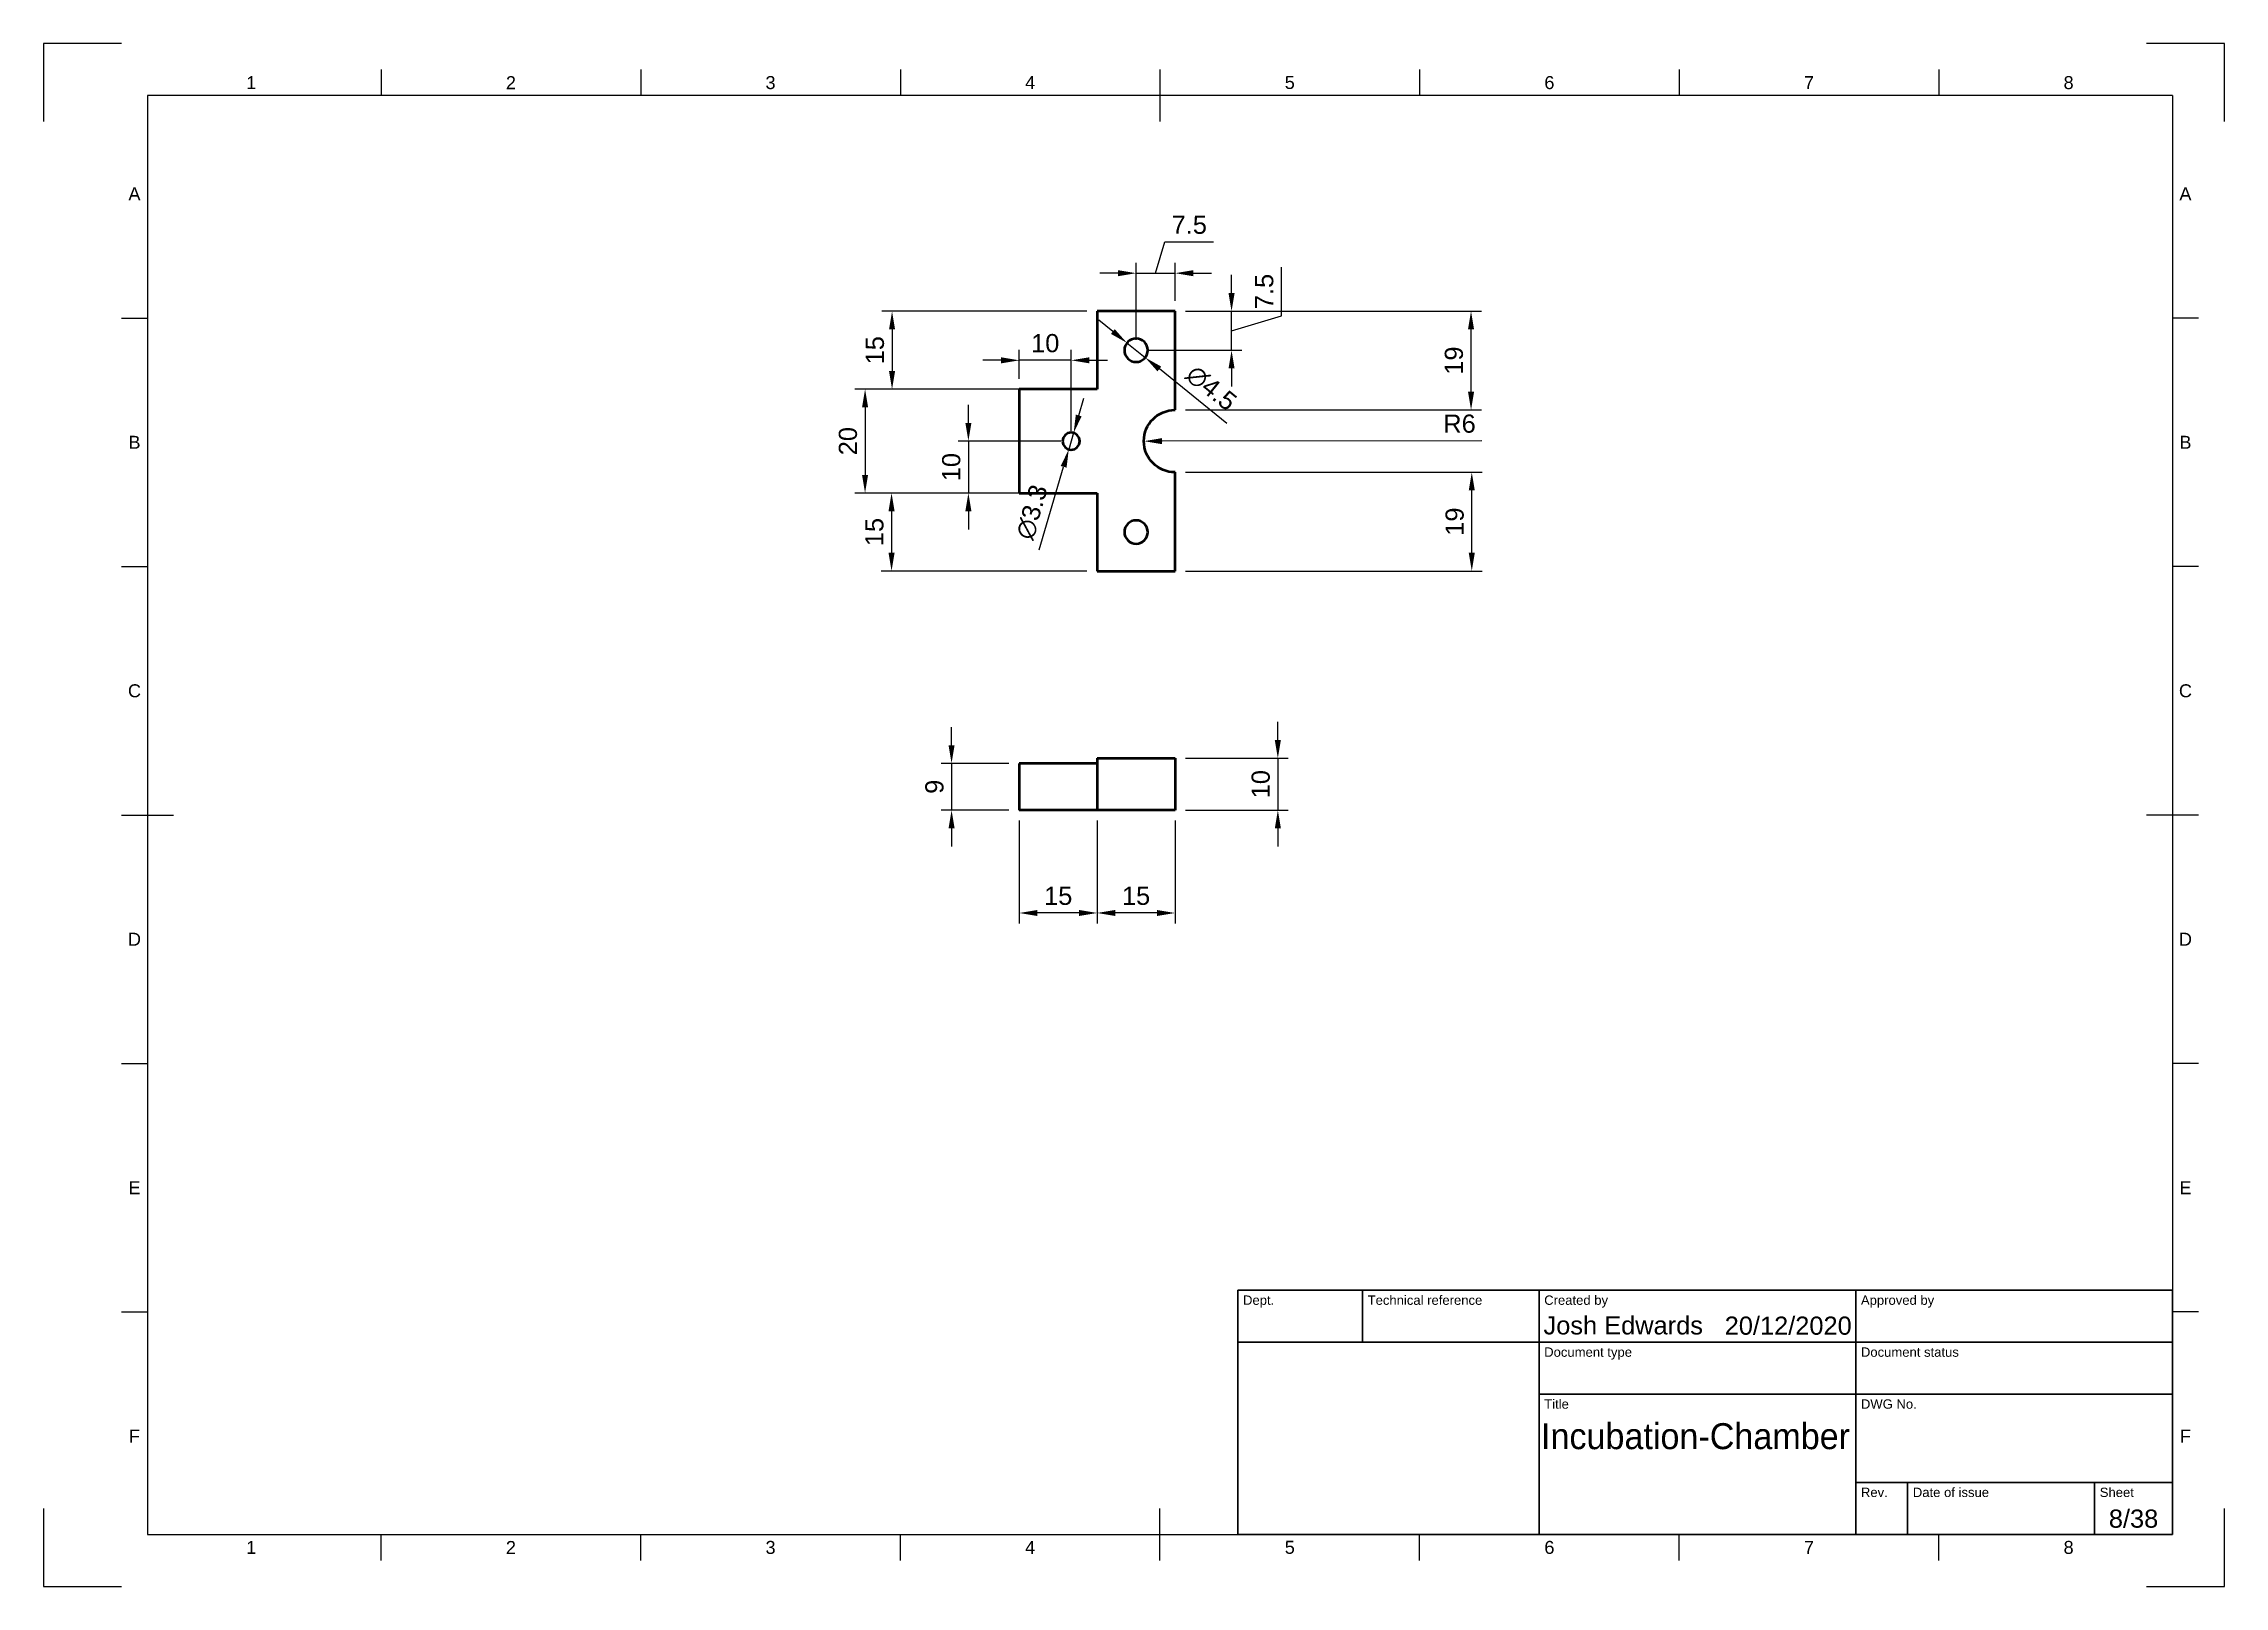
# Model space of a CAD drawing. Header units: millimetres. Extents: x 0 to 420, y 0 to 297.
import ezdxf
from ezdxf.enums import TextEntityAlignment as Align

# ---------------------------------------------------------------- set-up
doc = ezdxf.new("R2010")
doc.units = ezdxf.units.MM
doc.header["$LTSCALE"] = 0.75
for name, color, linetype, lineweight in [('Border', 7, 'Continuous', 25), ('Dimensions', 7, 'Continuous', 25), ('TitleBlock', 7, 'Continuous', 35), ('Visible', 7, 'Continuous', 50)]:
    doc.layers.add(name, color=color, linetype=linetype, lineweight=lineweight)
doc.styles.add('FusionTitle', font='arial.ttf')
doc.styles.get("Standard").update_dxf_attribs({"font": 'arial.ttf'})
doc.dimstyles.new('ISO-25', dxfattribs={"dimtxt": 3.5, "dimasz": 3.5, "dimexe": 2, "dimexo": 2, "dimgap": 1.5, "dimtad": 1, "dimzin": 12, "dimdsep": 46, "dimtxsty": 'Standard', "dimcen": 0, "dimclrd": 256, "dimclre": 256, "dimclrt": 256, "dimazin": 3, "dimtp": 0.1, "dimtm": 0.1, "dimtfac": 0.714, "dimtmove": 1, "dimatfit": 3, "dimfxl": 1, "dimtzin": 12, "dimarcsym": 0})

# ---------------------------------------------------------------- blocks, each defined once
blk = doc.blocks.new('ISO_A3_SHEET')
at = {"layer": 'Border'}
for p, q in [((65, 292), (65, 287)), ((115, 292), (115, 287)), ((165, 292), (165, 287)), ((215, 292), (215, 282)), ((265, 292), (265, 287)), ((315, 292), (315, 287)), ((365, 292), (365, 287)), ((410, 287), (20, 287)), ((20, 287), (20, 10)), ((410, 287), (410, 10)), ((15, 244.16666), (20, 244.16666)), ((415, 244.16666), (410, 244.16666)), ((15, 196.33333), (20, 196.33333)), ((415, 196.33333), (410, 196.33333)), ((15, 148.5), (25, 148.5)), ((415, 148.5), (405, 148.5)), ((15, 100.66667), (20, 100.66667)), ((415, 100.66667), (410, 100.66667)), ((15, 52.83334), (20, 52.83334)), ((415, 52.83334), (410, 52.83334)), ((215, 5), (215, 15)), ((20, 10), (410, 10)), ((65, 5), (65, 10)), ((115, 5), (115, 10)), ((165, 5), (165, 10)), ((265, 5), (265, 10)), ((315, 5), (315, 10)), ((365, 5), (365, 10))]:
    blk.add_line(p, q, dxfattribs=at)
at = {"layer": 'Defpoints'}
for p, q in [((15, 297), (0, 297)), ((0, 297), (0, 282)), ((420, 297), (405, 297)), ((420, 282), (420, 297)), ((0, 15), (0, 0)), ((420, 0), (420, 15)), ((0, 0), (15, 0)), ((405, 0), (420, 0))]:
    blk.add_line(p, q, dxfattribs=at)
at = {"layer": 'Border', "style": 'FusionTitle'}
for s, p in [('1', (40, 289.5)), ('2', (90, 289.5)), ('3', (140, 289.5)), ('4', (190, 289.5)), ('5', (240, 289.5)), ('6', (290, 289.5)), ('7', (340, 289.5)), ('8', (390, 289.5)), ('A', (17.5, 268.08333)), ('A', (412.5, 268.08333)), ('B', (17.5, 220.25)), ('B', (412.5, 220.25)), ('C', (17.5, 172.41667)), ('C', (412.5, 172.41667)), ('D', (17.5, 124.58334)), ('D', (412.5, 124.58334)), ('E', (17.5, 76.75001)), ('E', (412.5, 76.75001)), ('F', (17.5, 28.91668)), ('F', (412.5, 28.91668)), ('1', (40, 7.5)), ('2', (90, 7.5)), ('3', (140, 7.5)), ('4', (190, 7.5)), ('5', (240, 7.5)), ('6', (290, 7.5)), ('7', (340, 7.5)), ('8', (390, 7.5))]:
    blk.add_text(s, height=2.5, dxfattribs=at).set_placement(p, align=Align.MIDDLE)
blk = doc.blocks.new('ISO_TITLEBLOCK')
at = {"layer": 'TitleBlock'}
for p, q in [((0, 47), (-180, 47)), ((-180, 47), (-180, 0)), ((-156, 37), (-156, 47)), ((-122, 0), (-122, 47)), ((-61, 0), (-61, 47)), ((0, 0), (0, 47)), ((-180, 37), (0, 37)), ((-122, 27), (0, 27)), ((-61, 10), (0, 10)), ((-51, 0), (-51, 10)), ((-15, 0), (-15, 10)), ((-180, 0), (0, 0))]:
    blk.add_line(p, q, dxfattribs=at)
at = {"layer": 'TitleBlock', "style": 'FusionTitle'}
for s, p in [('Dept.', (-179, 46)), ('Technical reference', (-155, 46)), ('Created by', (-121, 46)), ('Approved by', (-60, 46)), ('Document type', (-121, 36)), ('Document status', (-60, 36)), ('Title', (-121, 26)), ('DWG No.', (-60, 26)), ('Rev.', (-60, 9)), ('Date of issue', (-50, 9)), ('Sheet', (-14, 9))]:
    blk.add_text(s, height=1.8, dxfattribs=at).set_placement(p, align=Align.TOP_LEFT)
for tag, height, p in [('DEPT', 3.5, (-179, 42)), ('TECHNICAL_REFERENCE', 3.5, (-155, 42)), ('CREATED_BY', 3.5, (-121, 42)), ('APPROVED_BY', 3.5, (-60, 42)), ('DOCUMENT_TYPE', 3.5, (-121, 32)), ('DOCUMENT_STATUS', 3.5, (-60, 32)), ('TITLE_1', 5, (-121, 21.5)), ('TITLE_2', 5, (-121, 14)), ('TITLE_3', 5, (-121, 6.5)), ('DATE_OF_ISSUE', 3.5, (-50, 5))]:
    blk.add_attdef(tag, text='', height=height, dxfattribs=at).set_placement(p, align=Align.TOP_LEFT)
for tag, p in [('CREATED_DATE', (-62, 42)), ('APPROVED_DATE', (-0.99, 42))]:
    blk.add_attdef(tag, text='', height=3.5, dxfattribs=at).set_placement(p, align=Align.TOP_RIGHT)
for tag, height, p in [('DRAWING_NUMBER', 5, (-30.5, 19.75)), ('REV', 3.5, (-56, 4.85)), ('SHEET', 3.5, (-7.5, 4.85))]:
    blk.add_attdef(tag, text='', height=height, dxfattribs=at).set_placement(p, align=Align.TOP_CENTER)
blk = doc.blocks.new('*D21')
at = {"layer": 'Defpoints', "color": 0, "transparency": 16777216}
for p in [(202.903315, 149.433266), (217.903315, 149.433266), (202.903315, 129.634276)]:
    blk.add_point(p, dxfattribs=at)
at = {"layer": 'Dimensions', "lineweight": -2, "transparency": 16777216}
for p, q in [((202.903315, 147.433266), (202.903315, 127.634276)), ((217.903315, 147.433266), (217.903315, 127.634276)), ((214.403315, 129.634276), (206.403315, 129.634276))]:
    blk.add_line(p, q, dxfattribs=at)
at = {"layer": 'Dimensions', "transparency": 16777216}
for points in [[(206.403315, 130.21761), (206.403315, 129.050943), (202.903315, 129.634276)], [(214.403315, 130.21761), (214.403315, 129.050943), (217.903315, 129.634276)]]:
    blk.add_solid(points, dxfattribs=at)
at = {"layer": 'Dimensions', "transparency": 16777216, "insert": (210.403315, 132.921282), "char_height": 3.5, "attachment_point": 5}
blk.add_mtext('15', dxfattribs=at)
blk = doc.blocks.new('*D22')
at = {"layer": 'Defpoints', "color": 0, "transparency": 16777216}
for p in [(187.903315, 149.433266), (202.903315, 149.433266), (187.903315, 129.634276)]:
    blk.add_point(p, dxfattribs=at)
at = {"layer": 'Dimensions', "lineweight": -2, "transparency": 16777216}
for p, q in [((187.903315, 147.433266), (187.903315, 127.634276)), ((202.903315, 147.433266), (202.903315, 127.634276)), ((199.403315, 129.634276), (191.403315, 129.634276))]:
    blk.add_line(p, q, dxfattribs=at)
at = {"layer": 'Dimensions', "transparency": 16777216}
for points in [[(191.403315, 130.21761), (191.403315, 129.050943), (187.903315, 129.634276)], [(199.403315, 130.21761), (199.403315, 129.050943), (202.903315, 129.634276)]]:
    blk.add_solid(points, dxfattribs=at)
at = {"layer": 'Dimensions', "transparency": 16777216, "insert": (195.403315, 132.921282), "char_height": 3.5, "attachment_point": 5}
blk.add_mtext('15', dxfattribs=at)
blk = doc.blocks.new('*D23')
at = {"layer": 'Defpoints', "color": 0, "transparency": 16777216}
for p in [(217.903315, 159.433266), (217.903315, 149.433266), (237.702305, 149.433266)]:
    blk.add_point(p, dxfattribs=at)
at = {"layer": 'Dimensions', "lineweight": -2, "transparency": 16777216}
for p, q in [((237.702305, 162.933266), (237.702305, 166.433266)), ((219.903315, 159.433266), (239.702305, 159.433266)), ((237.702305, 159.433266), (237.702305, 149.433266)), ((219.903315, 149.433266), (239.702305, 149.433266)), ((237.702305, 145.933266), (237.702305, 142.433266))]:
    blk.add_line(p, q, dxfattribs=at)
at = {"layer": 'Dimensions', "transparency": 16777216}
for points in [[(237.118971, 162.933266), (238.285638, 162.933266), (237.702305, 159.433266)], [(237.118971, 145.933266), (238.285638, 145.933266), (237.702305, 149.433266)]]:
    blk.add_solid(points, dxfattribs=at)
at = {"layer": 'Dimensions', "transparency": 16777216, "insert": (234.415299, 154.433266), "char_height": 3.5, "attachment_point": 5, "rotation": 90}
blk.add_mtext('10', dxfattribs=at)
blk = doc.blocks.new('*D24')
at = {"layer": 'Defpoints', "color": 0, "transparency": 16777216}
for p in [(217.903315, 214.4731), (275.057944, 214.4731), (217.903315, 195.4731)]:
    blk.add_point(p, dxfattribs=at)
at = {"layer": 'Dimensions', "lineweight": -2, "transparency": 16777216}
for p, q in [((219.903315, 214.4731), (277.057944, 214.4731)), ((275.057944, 198.9731), (275.057944, 210.9731)), ((219.903315, 195.4731), (277.057944, 195.4731))]:
    blk.add_line(p, q, dxfattribs=at)
at = {"layer": 'Dimensions', "transparency": 16777216}
for points in [[(274.474611, 210.9731), (275.641277, 210.9731), (275.057944, 214.4731)], [(274.474611, 198.9731), (275.641277, 198.9731), (275.057944, 195.4731)]]:
    blk.add_solid(points, dxfattribs=at)
at = {"layer": 'Dimensions', "transparency": 16777216, "insert": (271.770939, 204.9731), "char_height": 3.5, "attachment_point": 5, "rotation": 90}
blk.add_mtext('19', dxfattribs=at)
blk = doc.blocks.new('*D25')
at = {"layer": 'Defpoints', "color": 0, "transparency": 16777216}
for p in [(217.903315, 220.4731), (223.903311, 220.479409)]:
    blk.add_point(p, dxfattribs=at)
at = {"layer": 'Dimensions', "lineweight": -2, "transparency": 16777216}
blk.add_line((277.015645, 220.535259), (215.403316, 220.470471), dxfattribs=at)
at = {"layer": 'Dimensions', "transparency": 16777216}
blk.add_solid([(215.402703, 221.053804), (215.403929, 219.887138), (211.903318, 220.466791)], dxfattribs=at)
at = {"layer": 'Dimensions', "transparency": 16777216, "insert": (272.69142, 223.817719), "char_height": 3.5, "attachment_point": 5, "rotation": 0.0602752}
blk.add_mtext('R6', dxfattribs=at)
blk = doc.blocks.new('*D26')
at = {"layer": 'Defpoints', "color": 0, "transparency": 16777216}
for p in [(217.903315, 245.4731), (274.910252, 245.4731), (217.903315, 226.4731)]:
    blk.add_point(p, dxfattribs=at)
at = {"layer": 'Dimensions', "lineweight": -2, "transparency": 16777216}
for p, q in [((219.903315, 245.4731), (276.910252, 245.4731)), ((274.910252, 229.9731), (274.910252, 241.9731)), ((219.903315, 226.4731), (276.910252, 226.4731))]:
    blk.add_line(p, q, dxfattribs=at)
at = {"layer": 'Dimensions', "transparency": 16777216}
for points in [[(274.326919, 241.9731), (275.493585, 241.9731), (274.910252, 245.4731)], [(274.326919, 229.9731), (275.493585, 229.9731), (274.910252, 226.4731)]]:
    blk.add_solid(points, dxfattribs=at)
at = {"layer": 'Dimensions', "transparency": 16777216, "insert": (271.623247, 235.9731), "char_height": 3.5, "attachment_point": 5, "rotation": 90}
blk.add_mtext('19', dxfattribs=at)
blk = doc.blocks.new('*D27')
at = {"layer": 'Defpoints', "color": 0, "transparency": 16777216}
for p in [(187.903315, 230.4731), (158.20483, 210.4731), (187.903315, 210.4731)]:
    blk.add_point(p, dxfattribs=at)
at = {"layer": 'Dimensions', "lineweight": -2, "transparency": 16777216}
for p, q in [((185.903315, 230.4731), (156.20483, 230.4731)), ((158.20483, 226.9731), (158.20483, 213.9731)), ((185.903315, 210.4731), (156.20483, 210.4731))]:
    blk.add_line(p, q, dxfattribs=at)
at = {"layer": 'Dimensions', "transparency": 16777216}
for points in [[(157.621497, 226.9731), (158.788163, 226.9731), (158.20483, 230.4731)], [(157.621497, 213.9731), (158.788163, 213.9731), (158.20483, 210.4731)]]:
    blk.add_solid(points, dxfattribs=at)
at = {"layer": 'Dimensions', "transparency": 16777216, "insert": (154.917824, 220.4731), "char_height": 3.5, "attachment_point": 5, "rotation": 90}
blk.add_mtext('20', dxfattribs=at)
blk = doc.blocks.new('*D28')
at = {"layer": 'Defpoints', "color": 0, "transparency": 16777216}
for p in [(202.903315, 210.4731), (163.305335, 195.4731), (202.903315, 195.4731)]:
    blk.add_point(p, dxfattribs=at)
at = {"layer": 'Dimensions', "lineweight": -2, "transparency": 16777216}
for p, q in [((200.903315, 210.4731), (161.305335, 210.4731)), ((163.305335, 206.9731), (163.305335, 198.9731)), ((200.903315, 195.4731), (161.305335, 195.4731))]:
    blk.add_line(p, q, dxfattribs=at)
at = {"layer": 'Dimensions', "transparency": 16777216}
for points in [[(162.722002, 206.9731), (163.888668, 206.9731), (163.305335, 210.4731)], [(162.722002, 198.9731), (163.888668, 198.9731), (163.305335, 195.4731)]]:
    blk.add_solid(points, dxfattribs=at)
at = {"layer": 'Dimensions', "transparency": 16777216, "insert": (160.018329, 202.9731), "char_height": 3.5, "attachment_point": 5, "rotation": 90}
blk.add_mtext('15', dxfattribs=at)
blk = doc.blocks.new('*D29')
at = {"layer": 'Defpoints', "color": 0, "transparency": 16777216}
for p in [(202.903315, 245.4731), (163.402991, 230.4731), (202.903315, 230.4731)]:
    blk.add_point(p, dxfattribs=at)
at = {"layer": 'Dimensions', "lineweight": -2, "transparency": 16777216}
for p, q in [((200.903315, 245.4731), (161.402991, 245.4731)), ((163.402991, 241.9731), (163.402991, 233.9731)), ((200.903315, 230.4731), (161.402991, 230.4731))]:
    blk.add_line(p, q, dxfattribs=at)
at = {"layer": 'Dimensions', "transparency": 16777216}
for points in [[(162.819658, 241.9731), (163.986325, 241.9731), (163.402991, 245.4731)], [(162.819658, 233.9731), (163.986325, 233.9731), (163.402991, 230.4731)]]:
    blk.add_solid(points, dxfattribs=at)
at = {"layer": 'Dimensions', "transparency": 16777216, "insert": (160.115986, 237.9731), "char_height": 3.5, "attachment_point": 5, "rotation": 90}
blk.add_mtext('15', dxfattribs=at)
blk = doc.blocks.new('*D30')
at = {"layer": 'Defpoints', "color": 0, "transparency": 16777216}
for p in [(187.903315, 236.032747), (187.903315, 230.4731), (197.903315, 220.4731)]:
    blk.add_point(p, dxfattribs=at)
at = {"layer": 'Dimensions', "lineweight": -2, "transparency": 16777216}
for p, q in [((184.403315, 236.032747), (180.903315, 236.032747)), ((187.903315, 232.4731), (187.903315, 238.032747)), ((197.903315, 236.032747), (187.903315, 236.032747)), ((197.903315, 222.4731), (197.903315, 238.032747)), ((201.403315, 236.032747), (204.903315, 236.032747))]:
    blk.add_line(p, q, dxfattribs=at)
at = {"layer": 'Dimensions', "transparency": 16777216}
for points in [[(184.403315, 236.61608), (184.403315, 235.449414), (187.903315, 236.032747)], [(201.403315, 236.61608), (201.403315, 235.449414), (197.903315, 236.032747)]]:
    blk.add_solid(points, dxfattribs=at)
at = {"layer": 'Dimensions', "transparency": 16777216, "insert": (192.903315, 239.319752), "char_height": 3.5, "attachment_point": 5}
blk.add_mtext('10', dxfattribs=at)
blk = doc.blocks.new('*D31')
at = {"layer": 'Defpoints', "color": 0, "transparency": 16777216}
for p in [(197.903315, 220.4731), (178.104325, 210.4731), (187.903315, 210.4731)]:
    blk.add_point(p, dxfattribs=at)
at = {"layer": 'Dimensions', "lineweight": -2, "transparency": 16777216}
for p, q in [((178.104325, 223.9731), (178.104325, 227.4731)), ((195.903315, 220.4731), (176.104325, 220.4731)), ((178.104325, 220.4731), (178.104325, 210.4731)), ((185.903315, 210.4731), (176.104325, 210.4731)), ((178.104325, 206.9731), (178.104325, 203.4731))]:
    blk.add_line(p, q, dxfattribs=at)
at = {"layer": 'Dimensions', "transparency": 16777216}
for points in [[(177.520991, 223.9731), (178.687658, 223.9731), (178.104325, 220.4731)], [(177.520991, 206.9731), (178.687658, 206.9731), (178.104325, 210.4731)]]:
    blk.add_solid(points, dxfattribs=at)
at = {"layer": 'Dimensions', "transparency": 16777216, "insert": (174.817319, 215.4731), "char_height": 3.5, "attachment_point": 5, "rotation": 90}
blk.add_mtext('10', dxfattribs=at)
blk = doc.blocks.new('*D32')
at = {"layer": 'Defpoints', "color": 0, "transparency": 16777216}
for p in [(197.438596, 218.889895), (198.368034, 222.056304)]:
    blk.add_point(p, dxfattribs=at)
at = {"layer": 'Dimensions', "lineweight": -2, "transparency": 16777216}
for p, q in [((199.353801, 225.414617), (200.339568, 228.772929)), ((198.368034, 222.056304), (197.438596, 218.889895)), ((191.75492, 199.526746), (196.452829, 215.531583))]:
    blk.add_line(p, q, dxfattribs=at)
at = {"layer": 'Dimensions', "transparency": 16777216}
for points in [[(198.794082, 225.578911), (199.91352, 225.250322), (198.368034, 222.056304)], [(195.89311, 215.695877), (197.012547, 215.367288), (197.438596, 218.889895)]]:
    blk.add_solid(points, dxfattribs=at)
at = {"layer": 'Dimensions', "transparency": 16777216, "insert": (190.363128, 206.803355), "char_height": 3.5, "attachment_point": 5, "rotation": 73.64141612}
blk.add_mtext('∅3.3', dxfattribs=at)
blk = doc.blocks.new('*D33')
at = {"layer": 'Defpoints', "color": 0, "transparency": 16777216}
for p in [(217.903315, 245.4731), (228.787033, 245.4731), (210.403315, 237.9731)]:
    blk.add_point(p, dxfattribs=at)
at = {"layer": 'Dimensions', "lineweight": -2, "transparency": 16777216}
for p, q in [((228.787033, 248.9731), (228.787033, 252.4731)), ((238.376562, 244.599959), (238.376562, 253.969672)), ((219.903315, 245.4731), (230.787033, 245.4731)), ((228.787033, 237.9731), (228.787033, 245.4731)), ((228.787033, 237.9731), (228.787033, 245.4731)), ((228.787033, 241.7231), (238.376562, 244.599959)), ((212.403315, 237.9731), (230.787033, 237.9731)), ((228.787033, 234.4731), (228.787033, 230.9731))]:
    blk.add_line(p, q, dxfattribs=at)
at = {"layer": 'Dimensions', "transparency": 16777216}
for points in [[(228.203699, 248.9731), (229.370366, 248.9731), (228.787033, 245.4731)], [(228.203699, 234.4731), (229.370366, 234.4731), (228.787033, 237.9731)]]:
    blk.add_solid(points, dxfattribs=at)
at = {"layer": 'Dimensions', "transparency": 16777216, "insert": (235.096719, 249.284815), "char_height": 3.5, "attachment_point": 5, "rotation": 90}
blk.add_mtext('7.5', dxfattribs=at)
blk = doc.blocks.new('*D34')
at = {"layer": 'Defpoints', "color": 0, "transparency": 16777216}
for p in [(217.903315, 252.806062), (217.903315, 245.4731), (210.403315, 237.9731)]:
    blk.add_point(p, dxfattribs=at)
at = {"layer": 'Dimensions', "lineweight": -2, "transparency": 16777216}
for p, q in [((214.153315, 252.806062), (215.962268, 258.835905)), ((215.962268, 258.835905), (225.331981, 258.835905)), ((206.903315, 252.806062), (203.403315, 252.806062)), ((210.403315, 239.9731), (210.403315, 254.806062)), ((210.403315, 252.806062), (217.903315, 252.806062)), ((210.403315, 252.806062), (217.903315, 252.806062)), ((217.903315, 247.4731), (217.903315, 254.806062)), ((221.403315, 252.806062), (224.903315, 252.806062))]:
    blk.add_line(p, q, dxfattribs=at)
at = {"layer": 'Dimensions', "transparency": 16777216}
for points in [[(206.903315, 253.389396), (206.903315, 252.222729), (210.403315, 252.806062)], [(221.403315, 253.389396), (221.403315, 252.222729), (217.903315, 252.806062)]]:
    blk.add_solid(points, dxfattribs=at)
at = {"layer": 'Dimensions', "transparency": 16777216, "insert": (220.647124, 262.115749), "char_height": 3.5, "attachment_point": 5}
blk.add_mtext('7.5', dxfattribs=at)
blk = doc.blocks.new('*D35')
at = {"layer": 'Defpoints', "color": 0, "transparency": 16777216}
for p in [(208.650178, 239.383423), (212.156452, 236.562777)]:
    blk.add_point(p, dxfattribs=at)
at = {"layer": 'Dimensions', "lineweight": -2, "transparency": 16777216}
for p, q in [((205.923076, 241.577259), (203.195974, 243.771095)), ((208.650178, 239.383423), (212.156452, 236.562777)), ((227.900668, 223.897234), (214.883553, 234.368941))]:
    blk.add_line(p, q, dxfattribs=at)
at = {"layer": 'Dimensions', "transparency": 16777216}
for points in [[(206.288715, 242.031776), (205.557437, 241.122742), (208.650178, 239.383423)], [(215.249193, 234.823458), (214.517914, 233.914424), (212.156452, 236.562777)]]:
    blk.add_solid(points, dxfattribs=at)
at = {"layer": 'Dimensions', "transparency": 16777216, "insert": (224.877346, 230.673582), "char_height": 3.5, "attachment_point": 5, "rotation": 321.18483467}
blk.add_mtext('∅4.5', dxfattribs=at)
blk = doc.blocks.new('*D36')
at = {"layer": 'Defpoints', "color": 0, "transparency": 16777216}
for p in [(187.903315, 158.433266), (174.865463, 149.433266), (187.903315, 149.433266)]:
    blk.add_point(p, dxfattribs=at)
at = {"layer": 'Dimensions', "lineweight": -2, "transparency": 16777216}
for p, q in [((174.865463, 161.933266), (174.865463, 165.433266)), ((185.903315, 158.433266), (172.865463, 158.433266)), ((174.865463, 158.433266), (174.865463, 149.433266)), ((185.903315, 149.433266), (172.865463, 149.433266)), ((174.865463, 145.933266), (174.865463, 142.433266))]:
    blk.add_line(p, q, dxfattribs=at)
at = {"layer": 'Dimensions', "transparency": 16777216}
for points in [[(174.282129, 161.933266), (175.448796, 161.933266), (174.865463, 158.433266)], [(174.282129, 145.933266), (175.448796, 145.933266), (174.865463, 149.433266)]]:
    blk.add_solid(points, dxfattribs=at)
at = {"layer": 'Dimensions', "transparency": 16777216, "insert": (171.578457, 153.933266), "char_height": 3.5, "attachment_point": 5, "rotation": 90}
blk.add_mtext('9', dxfattribs=at)

msp = doc.modelspace()

# ---------------------------------------------------------------- linework, layer by layer
at = {"layer": 'Visible', "extrusion": (0, 2.963e-13, -1)}
for p, q in [((202.903315, 245.4731, 5), (202.903315, 230.4731, 5)), ((217.903315, 245.4731, 5), (202.903315, 245.4731, 5)), ((217.903315, 226.4731, 5), (217.903315, 245.4731, 5)), ((202.903315, 230.4731, 5), (187.903315, 230.4731, 5)), ((187.903315, 230.4731, 5), (187.903315, 210.4731, 5)), ((217.903315, 195.4731, 5), (217.903315, 214.4731, 5)), ((187.903315, 210.4731, 5), (202.903315, 210.4731, 5)), ((202.903315, 210.4731, 5), (202.903315, 195.4731, 5)), ((202.903315, 195.4731, 5), (217.903315, 195.4731, 5))]:
    msp.add_line(p, q, dxfattribs=at)
at = {"layer": 'Visible', "extrusion": (0, 1, 0)}
for p, q in [((202.903315, 158.433266, 10), (187.903315, 158.433266, 10)), ((187.903315, 158.433266, 10), (187.903315, 149.433266, 10)), ((202.903315, 159.433266, 25), (217.903315, 159.433266, 25)), ((202.903315, 159.433266, 25), (202.903315, 149.433266, 25)), ((217.903315, 159.433266, 25), (217.903315, 149.433266, 25)), ((202.903315, 149.433266, 10), (187.903315, 149.433266, 10)), ((217.903315, 149.433266, 25), (202.903315, 149.433266, 25))]:
    msp.add_line(p, q, dxfattribs=at)
at = {"layer": 'Visible', "extrusion": (0, 2.963e-13, -1)}
for centre, radius in [((-210.403315, 237.9731, -5), 2.25), ((-197.903315, 220.4731, -5), 1.65), ((-210.403315, 202.9731, -5), 2.25)]:
    msp.add_circle(centre, radius, dxfattribs=at)
msp.add_arc((-217.903315, 220.4731, -5), 6, 270, 90, dxfattribs=at)

# ---------------------------------------------------------------- block references
at = {"layer": 'Border'}
msp.add_blockref('ISO_A3_SHEET', (0, 0), dxfattribs=at)
at = {"layer": 'TitleBlock'}
ref = msp.add_blockref('ISO_TITLEBLOCK', (410, 10), dxfattribs=at)
ref.add_attrib('CREATED_DATE_001', '20/12/2020', (323.762619, 48.440314), dxfattribs={"height": 3.5, "style": 'FusionTitle'})
ref.add_attrib('SHEET_001', '8/38', (397.750171, 11.290314), dxfattribs={"height": 3.5, "style": 'FusionTitle'})
ref.add_attrib('TITLE_1_001', 'Incubation-Chamber', (288.387328, 26.414734), dxfattribs={"height": 5, "style": 'FusionTitle', "width": 0.9405})
ref.add_attrib('CREATED_BY_001', 'Josh Edwards', (288.86869, 48.5), dxfattribs={"height": 3.5, "style": 'FusionTitle'})

# ---------------------------------------------------------------- dimensions: what is measured, and where the dimension line sits
at = {"layer": 'Dimensions'}
for base, p1, p2, angle, picture, middle in [((217.903315, 252.806062), (210.403315, 237.9731), (217.903315, 245.4731), 180, '*D34', (217.462268, 262.115749)), ((228.787033, 245.4731), (210.403315, 237.9731), (217.903315, 245.4731), 270, '*D33', (235.096719, 246.099959)), ((178.104325, 210.4731), (197.903315, 220.4731), (187.903315, 210.4731), 90, '*D31', (174.817319, 215.4731))]:
    dim = msp.add_linear_dim(base=base, p1=p1, p2=p2, angle=angle, dimstyle='ISO-25', override={"dimlfac": 1, "dimclrd": 256, "dimclre": 256}, dxfattribs=at)
    dim.commit()
    dim.dimension.update_dxf_attribs({"geometry": picture, "text_midpoint": middle})
for p1, p2, distance, picture, middle in [((202.903315, 245.4731), (202.903315, 230.4731), -39.500324, '*D29', (160.115986, 237.9731)), ((217.903315, 226.4731), (217.903315, 245.4731), -57.006937, '*D26', (271.623247, 235.9731)), ((187.903315, 230.4731), (187.903315, 210.4731), -29.698485, '*D27', (154.917824, 220.4731)), ((217.903315, 195.4731), (217.903315, 214.4731), -57.154629, '*D24', (271.770939, 204.9731)), ((202.903315, 210.4731), (202.903315, 195.4731), -39.59798, '*D28', (160.018329, 202.9731)), ((187.903315, 158.433266), (187.903315, 149.433266), -13.037852, '*D36', (171.578457, 153.933266)), ((217.903315, 159.433266), (217.903315, 149.433266), 19.79899, '*D23', (234.415299, 154.433266)), ((202.903315, 149.433266), (187.903315, 149.433266), 19.79899, '*D22', (195.403315, 132.921282)), ((217.903315, 149.433266), (202.903315, 149.433266), 19.79899, '*D21', (210.403315, 132.921282))]:
    dim = msp.add_aligned_dim(p1=p1, p2=p2, distance=distance, dimstyle='ISO-25', override={"dimlfac": 1, "dimclrd": 256, "dimclre": 256}, dxfattribs=at)
    dim.commit()
    dim.dimension.update_dxf_attribs({"geometry": picture, "text_midpoint": middle})
for p1, p2, picture, middle in [((208.650178, 239.383423), (212.156452, 236.562777), '*D35', (222.755662, 228.036169)), ((198.368034, 222.056304), (197.438596, 218.889895), '*D32', (193.610991, 205.850008))]:
    dim = msp.add_diameter_dim_2p(p1=p1, p2=p2, dimstyle='ISO-25', override={"dimlfac": 1, "dimclrd": 256, "dimclre": 256}, dxfattribs=at)
    dim.commit()
    dim.dimension.update_dxf_attribs({"geometry": picture, "text_midpoint": middle, "dimtype": 163})
dim = msp.add_linear_dim(base=(187.903315, 236.032747), p1=(197.903315, 220.4731), p2=(187.903315, 230.4731), dimstyle='ISO-25', override={"dimlfac": 1, "dimclrd": 256, "dimclre": 256}, dxfattribs=at)
dim.commit()
dim.dimension.update_dxf_attribs({"geometry": '*D30', "text_midpoint": (192.903315, 239.319752)})
dim = msp.add_radius_dim(center=(217.903315, 220.4731), mpoint=(223.903311, 220.479409), dimstyle='ISO-25', override={"dimlfac": 1, "dimse1": 1, "dimclrd": 256, "dimclre": 256}, dxfattribs=at)
dim.commit()
dim.dimension.update_dxf_attribs({"geometry": '*D25', "text_midpoint": (272.694877, 220.530716), "dimtype": 164})

doc.saveas('drawing.dxf')
